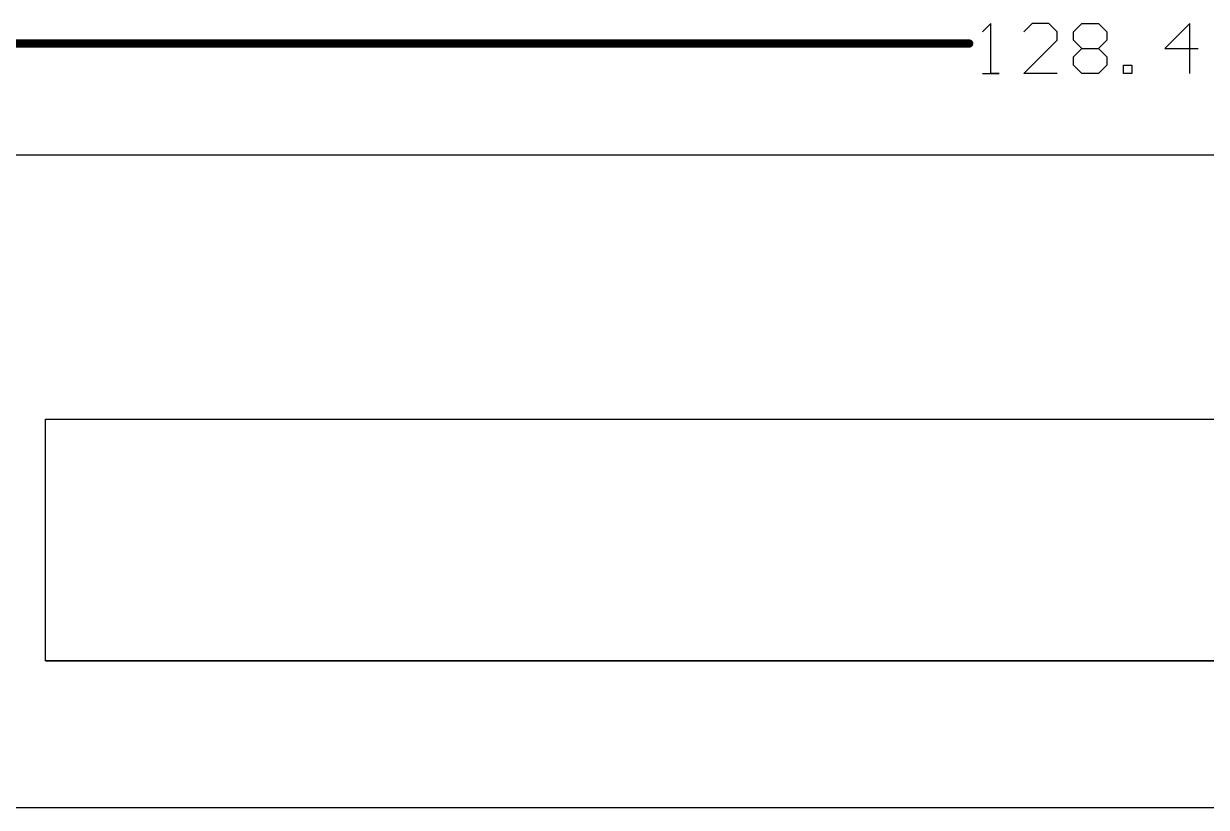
# Model space of a CAD drawing. Header units: millimetres. Extents: x 34 to 168, y 52 to 76.
# Drawn here: x 64.33 to 100.55, y 52.31 to 76.31 of the extents above; entities that cross this region are included whole.
import ezdxf

# ---------------------------------------------------------------- set-up
doc = ezdxf.new("R2010")
doc.units = ezdxf.units.MM
doc.layers.add('Mechanical1', color=6, linetype='Continuous')
doc.layers.add('MultiLayer', color=9, linetype='Continuous')

msp = doc.modelspace()

# ---------------------------------------------------------------- linework, layer by layer
at = {"layer": 'Mechanical1'}
for p, q in [((93.947, 76.309), (93.693, 76.055)), ((93.947, 74.786), (93.947, 76.309)), ((95.217, 76.309), (94.963, 76.055)), ((95.725, 76.309), (95.217, 76.309)), ((95.979, 76.055), (95.725, 76.309)), ((95.979, 75.802), (95.979, 76.055)), ((96.486, 76.055), (96.74, 76.309)), ((96.486, 75.802), (96.486, 76.055)), ((96.74, 76.309), (97.248, 76.309)), ((97.248, 76.309), (97.502, 76.055)), ((97.502, 76.055), (97.502, 75.802)), ((100.041, 76.309), (99.28, 75.548)), ((100.041, 74.786), (100.041, 76.309)), ((94.963, 74.786), (95.979, 75.802)), ((96.74, 75.548), (96.486, 75.802)), ((97.502, 75.802), (97.248, 75.548)), ((96.486, 75.294), (96.74, 75.548)), ((96.74, 75.548), (97.248, 75.548)), ((97.248, 75.548), (97.502, 75.294)), ((99.28, 75.548), (100.295, 75.548)), ((96.486, 75.04), (96.486, 75.294)), ((96.74, 74.786), (96.486, 75.04)), ((97.502, 75.04), (97.248, 74.786)), ((97.502, 75.294), (97.502, 75.04)), ((98.01, 74.786), (98.01, 75.04)), ((98.01, 75.04), (98.264, 75.04)), ((98.264, 75.04), (98.264, 74.786)), ((93.693, 74.786), (94.201, 74.786)), ((94.201, 74.786), (93.947, 74.786)), ((95.979, 74.786), (94.963, 74.786)), ((97.248, 74.786), (96.74, 74.786)), ((98.264, 74.786), (98.01, 74.786))]:
    msp.add_line(p, q, dxfattribs=at)
at = {"layer": 'Mechanical1', "const_width": 0.254}
msp.add_lwpolyline([(33.962, 75.7), (93.287, 75.7)], dxfattribs=at)
at = {"layer": 'Mechanical1', "const_width": 0.127}
msp.add_lwpolyline([(93.223, 75.7, 1), (93.35, 75.7, 1)], format="xyb", close=True, dxfattribs=at)
at = {"layer": 'Mechanical1'}
for points in [[(33.962, 72.288), (162.362, 72.288)], [(65, 64.2), (125.4, 64.2)], [(65, 56.8), (65, 64.2)], [(65, 64.2), (65, 64.2)], [(65, 56.8), (125.4, 56.8)], [(65, 56.8), (65, 56.8)], [(33.962, 52.308), (162.362, 52.308)]]:
    msp.add_lwpolyline(points, dxfattribs=at)
for points in [[(65, 64.2, 1), (65, 64.2, 1)], [(65, 64.2, 1), (65, 64.2, 1)], [(65, 64.2, 1), (65, 64.2, 1)], [(65, 64.2, 1), (65, 64.2, 1)], [(65, 56.8, 1), (65, 56.8, 1)], [(65, 56.8, 1), (65, 56.8, 1)], [(65, 56.8, 1), (65, 56.8, 1)], [(65, 56.8, 1), (65, 56.8, 1)]]:
    msp.add_lwpolyline(points, format="xyb", close=True, dxfattribs=at)
at = {"layer": 'MultiLayer'}
for p, q in [((65, 56.8), (65, 64.2)), ((65, 64.2), (125.4, 64.2)), ((125.4, 56.8), (65, 56.8))]:
    msp.add_line(p, q, dxfattribs=at)

doc.saveas('drawing.dxf')
